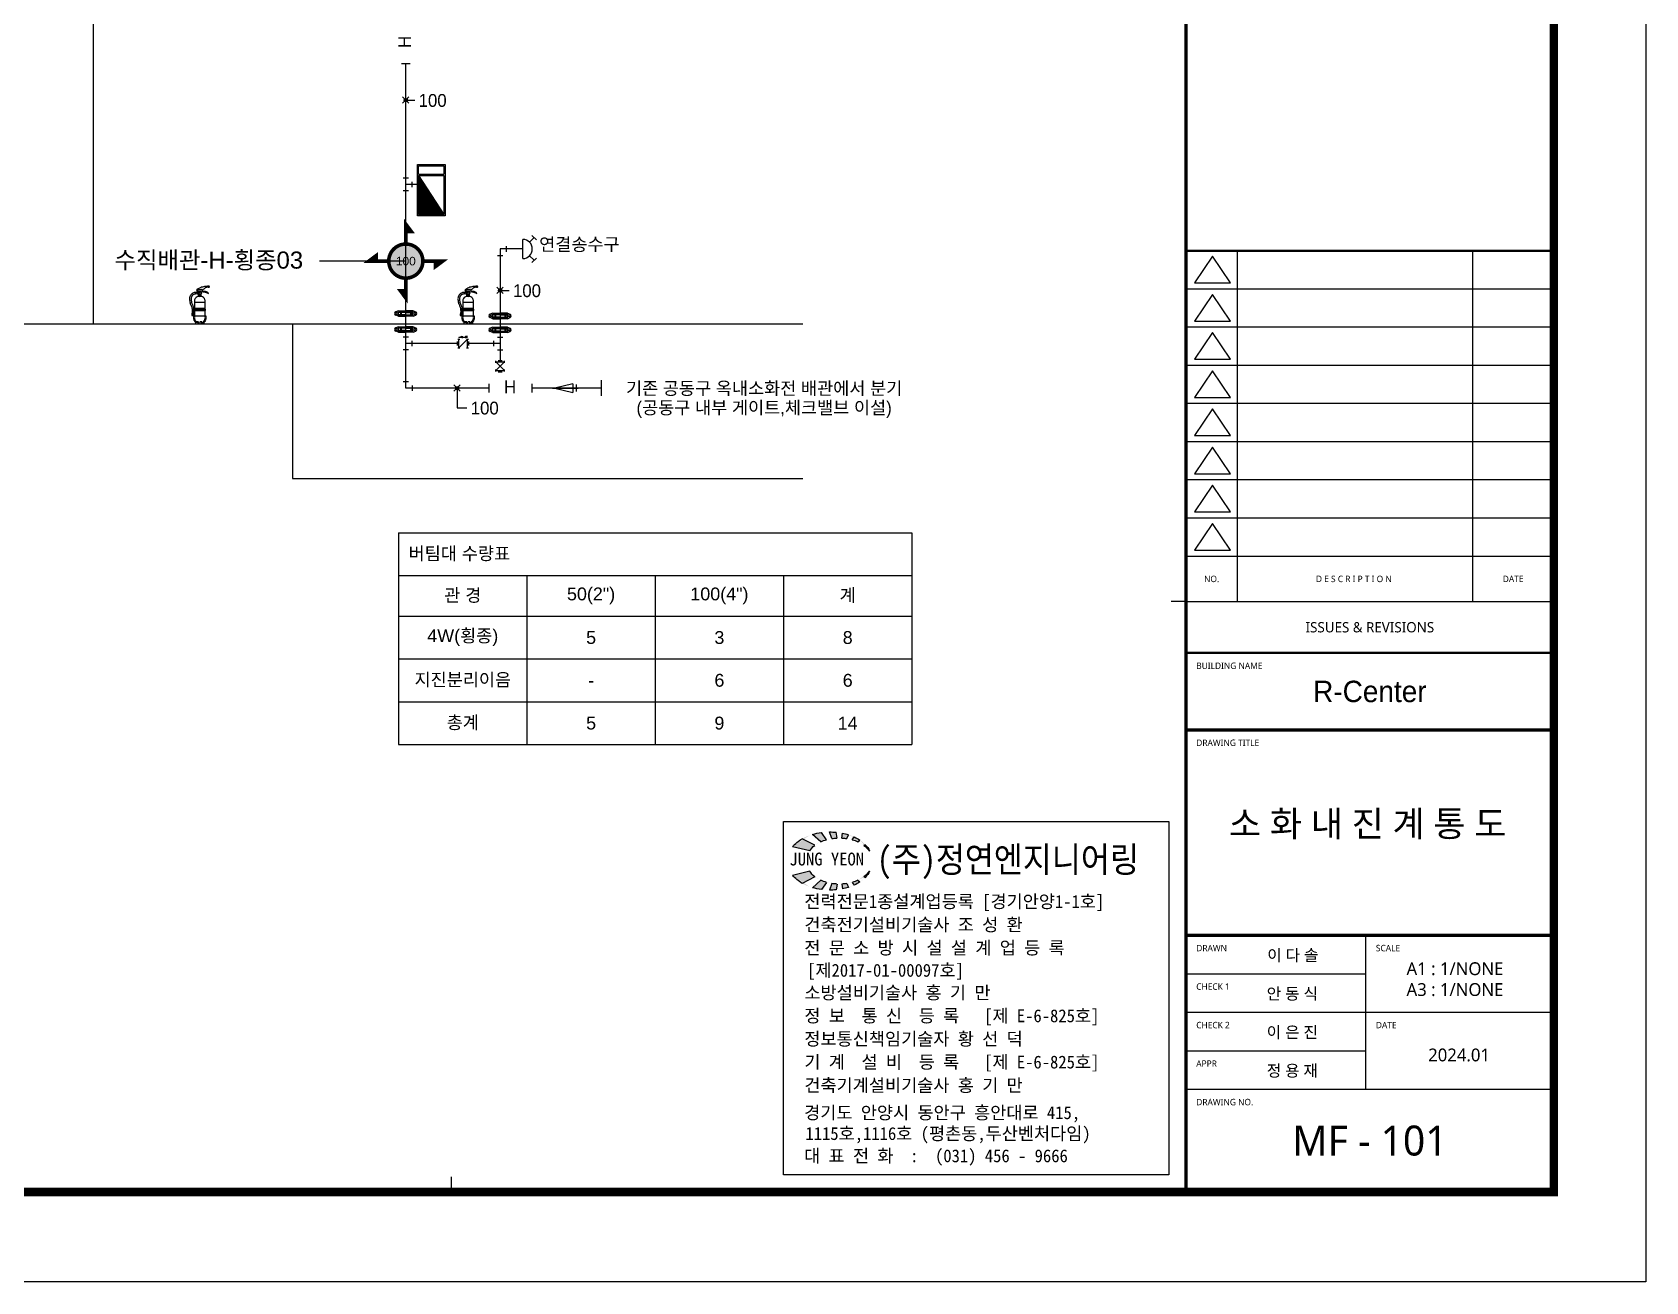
# Model space of a CAD drawing. Header units: millimetres. Extents: x 0 to 42050, y 0 to 29700.
# Drawn here: x 23187 to 42050, y 0 to 14605 of the extents above; entities that cross this region are included whole.
import ezdxf
from ezdxf import colors
from ezdxf.entities.mleader import LeaderData, LeaderLine
from ezdxf.enums import TextEntityAlignment as Align
from ezdxf.math import Vec2, Vec3

# ---------------------------------------------------------------- set-up
doc = ezdxf.new("R2010")
doc.units = ezdxf.units.MM
doc.header["$LTSCALE"] = 50
doc.linetypes.add('DASHED', pattern=[0.75, 0.5, -0.25])
doc.linetypes.add('HIDDEN', pattern=[0.375, 0.25, -0.125])
doc.layers.get('DEFPOINTS').update_dxf_attribs({"color": 137})
for name, color, linetype in [('A3', 3, 'Continuous'), ('BACK', 8, 'Continuous'), ('TEXT', 2, 'Continuous'), ('XR-SHEET$0$TITLE', 7, 'Continuous'), ('XR-SHEET$0$XREF-Form$0$SHT', 5, 'Continuous'), ('XR-SHEET$0$XREF-Form$0$TEXT', 3, 'Continuous'), ('XR-SHEET$0$XREF-Form$0$TXT', 3, 'Continuous'), ('XR-SHEET$1$SHT', 5, 'Continuous'), ('XR-SHEET$1$TEXT', 3, 'Continuous'), ('소화', 1, 'Continuous'), ('투툼_4방향버팀대(횡+종)', 7, 'Continuous'), ('투툼_버팀대_이름', 7, 'Continuous'), ('투툼_지진분리이음', 7, 'Continuous')]:
    doc.layers.add(name, color=color, linetype=linetype)
doc.layers.add('XR-SHEET$0$XREF-Form$0$TEMP', color=171, linetype='Continuous', plot=False)
doc.styles.get("Standard").update_dxf_attribs({"font": ''})
doc.styles.add('TutumMLeaderTextStyle', font='', dxfattribs={"height": 200})
doc.styles.add('XR-SHEET$0$XREF-Form$0$맑은고딕', font='')
doc.styles.add('XR-SHEET$0$XREF-Form$0$맑은고딕B', font='')
doc.styles.add('XR-SHEET$0$굴림체(옥산)', font='')
doc.styles.add('돋움', font='')
doc.styles.add('돋움체', font='')
doc.styles.add('스타일1', font='')
doc.styles.get('Standard').set_extended_font_data('Arial')
doc.styles.get('TutumMLeaderTextStyle').set_extended_font_data('Arial')
doc.styles.get('XR-SHEET$0$XREF-Form$0$맑은고딕').set_extended_font_data('Malgun Gothic')
doc.styles.get('XR-SHEET$0$XREF-Form$0$맑은고딕B').set_extended_font_data('Malgun Gothic', bold=True)
doc.styles.get('XR-SHEET$0$굴림체(옥산)').set_extended_font_data('GulimChe')
doc.styles.get('돋움').set_extended_font_data('Dotum')
doc.styles.get('돋움체').set_extended_font_data('DotumChe')
doc.styles.get('스타일1').set_extended_font_data('Malgun Gothic')

# ---------------------------------------------------------------- blocks, each defined once
blk = doc.blocks.new('XR-SHEET$0$XREF-Form$0$xr-form$0$TITLE')
at = {"layer": 'XR-SHEET$0$XREF-Form$0$TXT', "color": 4, "style": 'XR-SHEET$0$XREF-Form$0$맑은고딕B'}
for tag, height, p in [('TITLE1', 6, (776, 116.69)), ('TITLE4', 6, (776, 111.7)), ('TITLE2', 6, (776, 107.09)), ('TITLE5', 6, (776, 102.09)), ('TITLE3', 6, (776, 97.38)), ('A0.00', 7, (775.56, 32.33))]:
    blk.add_attdef(tag, text='', height=height, dxfattribs=at).set_placement(p, align=Align.MIDDLE_CENTER)
at = {"layer": 'XR-SHEET$0$XREF-Form$0$TXT', "color": 3, "style": 'XR-SHEET$0$XREF-Form$0$맑은고딕'}
for tag, p in [('NAME-1', (752.37, 76.33)), ('NAME-2', (752.37, 67.33)), ('NAME-3', (752.37, 58.33)), ('NAME-4', (752.37, 49.33))]:
    blk.add_attdef(tag, text='', height=2.7, dxfattribs=at).set_placement(p, align=Align.MIDDLE_LEFT)
for tag, p in [('SCALE-A1', (796.39, 73.17)), ('SCALE-A3', (796.39, 68.31)), ('DATE', (797.36, 53.01))]:
    blk.add_attdef(tag, text='', height=3, dxfattribs=at).set_placement(p, align=Align.MIDDLE)
blk = doc.blocks.new('XR-SHEET')
at = {"layer": 'DEFPOINTS'}
for p in [(776.12, 138.18), (776.13, 134.27), (776, 107.09, -13.77), (776.5, 33, -13.77)]:
    blk.add_point(p, dxfattribs=at)
at = {"layer": 'XR-SHEET$0$XREF-Form$0$SHT'}
for p, q in [((819.5, 240.99), (733.5, 240.99)), ((745.5, 240.99), (745.5, 159)), ((800.5, 240.99), (800.5, 159)), ((819.5, 232.06), (733.5, 232.06)), ((819.5, 223.14), (733.5, 223.14)), ((819.5, 214.22), (733.5, 214.22)), ((819.5, 205.29), (733.5, 205.29)), ((819.5, 196.37), (733.5, 196.37)), ((819.5, 187.45), (733.5, 187.45)), ((819.5, 178.52), (733.5, 178.52)), ((733.5, 169.6), (819.5, 169.6)), ((733.5, 159), (819.5, 159)), ((733.5, 129), (819.5, 129)), ((775.5, 81), (775.5, 45)), ((733.5, 72), (775.5, 72)), ((733.5, 63), (819.5, 63)), ((733.5, 54), (775.5, 54)), ((733.5, 45), (819.5, 45))]:
    blk.add_line(p, q, dxfattribs=at)
blk.add_lwpolyline([(0, 594), (841, 594), (841, 0), (0, 0)], close=True, dxfattribs=at)
at = {"layer": 'XR-SHEET$0$XREF-Form$0$SHT', "const_width": 2}
blk.add_lwpolyline([(46.5, 573), (819.5, 573), (819.5, 21), (46.5, 21)], close=True, dxfattribs=at)
at = {"layer": 'XR-SHEET$0$XREF-Form$0$SHT'}
for points, const_width in [([(733.5, 573), (733.5, 21)], 0.8), ([(733.5, 240.99), (819.5, 240.99)], 0.568), ([(733.5, 147), (819.5, 147)], 0.568), ([(733.5, 129), (819.5, 129)], 0.8), ([(733.5, 129), (819.5, 129)], 0.7), ([(733.5, 81), (819.5, 81)], 0.8)]:
    blk.add_lwpolyline(points, dxfattribs=dict(at, const_width=const_width))
at = {"layer": 'XR-SHEET$0$XREF-Form$0$SHT', "linetype": 'Continuous', "flags": 128}
for points in [[(739.68, 239.75), (735.48, 233.5), (743.88, 233.5)], [(739.68, 230.82), (735.48, 224.58), (743.88, 224.58)], [(739.68, 221.9), (735.48, 215.65), (743.88, 215.65)], [(739.68, 212.98), (735.48, 206.73), (743.88, 206.73)], [(739.68, 204.05), (735.48, 197.81), (743.88, 197.81)], [(739.68, 195.13), (735.48, 188.88), (743.88, 188.88)], [(739.68, 186.21), (735.48, 179.96), (743.88, 179.96)], [(739.68, 177.28), (735.48, 171.04), (743.88, 171.04)]]:
    blk.add_lwpolyline(points, close=True, dxfattribs=at)
at = {"layer": 'XR-SHEET$0$XREF-Form$0$TEMP'}
for p, q in [((733.5, 159), (730, 159)), ((561.75, 21), (561.75, 24.5))]:
    blk.add_line(p, q, dxfattribs=at)
at = {"layer": 'XR-SHEET$0$XREF-Form$0$TEXT'}
ref = blk.add_blockref('XR-SHEET$0$XREF-Form$0$xr-form$0$TITLE', (0, 0), dxfattribs=at)
ref.add_attrib('NAME-2', '안 동 식', dxfattribs={"layer": 'XR-SHEET$0$XREF-Form$0$TXT', "color": 3, "height": 2.7, "style": 'XR-SHEET$0$XREF-Form$0$맑은고딕'}).set_placement((752.37, 67.33), align=Align.MIDDLE_LEFT)
ref.add_attrib('NAME-3', '이 은 진', dxfattribs={"layer": 'XR-SHEET$0$XREF-Form$0$TXT', "color": 3, "height": 2.7, "style": 'XR-SHEET$0$XREF-Form$0$맑은고딕'}).set_placement((752.37, 58.33), align=Align.MIDDLE_LEFT)
ref.add_attrib('NAME-4', '정 용 재', dxfattribs={"layer": 'XR-SHEET$0$XREF-Form$0$TXT', "color": 3, "height": 2.7, "style": 'XR-SHEET$0$XREF-Form$0$맑은고딕'}).set_placement((752.37, 49.33), align=Align.MIDDLE_LEFT)
ref.add_attrib('DATE', '2024.01', dxfattribs={"layer": 'XR-SHEET$0$XREF-Form$0$TXT', "color": 3, "height": 3, "style": 'XR-SHEET$0$XREF-Form$0$맑은고딕'}).set_placement((797.36, 53.01), align=Align.MIDDLE)
at = {"layer": 'XR-SHEET$0$XREF-Form$0$SHT', "color": 9, "style": 'XR-SHEET$0$XREF-Form$0$맑은고딕'}
for s, height, p in [('NO.', 1.5, (739.5, 164.3)), ('D E S C R I P T I O N ', 1.5, (773, 164.3)), ('DATE', 1.5, (810, 164.3)), ('ISSUES & REVISIONS', 2.4, (776.5, 153))]:
    blk.add_text(s, height=height, dxfattribs=at).set_placement(p, align=Align.MIDDLE_CENTER)
for s, p in [('BUILDING NAME', (735.9, 144)), ('DRAWING TITLE', (735.9, 126)), ('DRAWN', (735.9, 78)), ('SCALE', (777.9, 78)), ('CHECK 1', (735.9, 69)), ('CHECK 2', (735.9, 60)), ('DATE', (777.9, 60)), ('APPR', (735.9, 51)), ('DRAWING NO.', (735.9, 42))]:
    blk.add_text(s, height=1.5, dxfattribs=at).set_placement(p, align=Align.MIDDLE_LEFT)
blk = doc.blocks.new('210927명판')
h = blk.add_hatch(color=1)
edge = h.paths.add_edge_path()
edge.add_ellipse((541, 3695), major_axis=(-483, 0), ratio=0.635911, start_angle=-47.981, end_angle=-25.9702, ccw=False)
edge.add_line((217, 3923), (366, 3846))
edge.add_ellipse((652, 3695), major_axis=(-372, 0), ratio=0.635911, start_angle=-39.5341, end_angle=-21.1862)
edge.add_line((306, 3780), (106, 3830))
edge = h.paths.add_edge_path()
edge.add_ellipse((541, 3695), major_axis=(-483, 0), ratio=0.635911, start_angle=-78.5006, end_angle=-65.1347, ccw=False)
edge.add_line((444, 3996), (503, 3912))
edge.add_ellipse((652, 3695), major_axis=(-372, 0), ratio=0.635911, start_angle=-66.3015, end_angle=-54.3294)
edge.add_line((435, 3887), (337, 3974))
edge = h.paths.add_edge_path()
edge.add_ellipse((652, 3695), major_axis=(-372, 0), ratio=0.635911, start_angle=-85.5847, end_angle=-76.4409, ccw=False)
edge.add_line((624, 3931), (615, 3999))
edge.add_ellipse((541, 3695), major_axis=(-483, 0), ratio=0.635911, start_angle=-98.8868, end_angle=-89.4048)
edge.add_line((536, 4002), (565, 3925))
edge = h.paths.add_edge_path()
edge.add_ellipse((541, 3695), major_axis=(-483, 0), ratio=0.635911, start_angle=-116.523, end_angle=-107.7173, ccw=False)
edge.add_line((757, 3970), (739, 3925))
edge.add_ellipse((652, 3695), major_axis=(-372, 0), ratio=0.635911, start_angle=-103.5591, end_angle=-94.4153)
edge.add_line((681, 3931), (688, 3988))
edge = h.paths.add_edge_path()
edge.add_ellipse((541, 3695), major_axis=(-483, 0), ratio=0.635911, start_angle=-136.476, end_angle=-125.8976, ccw=False)
edge.add_line((891, 3907), (869, 3887))
edge.add_ellipse((652, 3695), major_axis=(-372, 0), ratio=0.635911, start_angle=-125.6706, end_angle=-113.6985)
edge.add_line((802, 3912), (824, 3944))
edge = h.paths.add_edge_path()
edge.add_ellipse((541, 3695), major_axis=(-483, 0), ratio=0.635911, start_angle=-163.5978, end_angle=-148.9128, ccw=False)
edge.add_line((1004, 3782), (999, 3780))
edge.add_ellipse((652, 3695), major_axis=(-372, 0), ratio=0.635911, start_angle=-158.8138, end_angle=-140.4659)
edge.add_line((939, 3846), (955, 3854))
h = blk.add_hatch(color=1)
edge = h.paths.add_edge_path()
edge.add_ellipse((652, 3630), major_axis=(-372, 0), ratio=0.635911, start_angle=113.6985, end_angle=125.6706, ccw=False)
edge.add_line((802, 3413), (824, 3381))
edge.add_ellipse((541, 3630), major_axis=(483, 0), ratio=0.635911, start_angle=305.8976, end_angle=316.476)
edge.add_line((891, 3418), (869, 3438))
edge = h.paths.add_edge_path()
edge.add_ellipse((652, 3630), major_axis=(372, 0), ratio=0.635911, start_angle=274.4153, end_angle=283.5591, ccw=False)
edge.add_line((681, 3394), (688, 3337))
edge.add_ellipse((541, 3630), major_axis=(483, 0), ratio=0.635911, start_angle=287.7173, end_angle=296.523)
edge.add_line((757, 3355), (739, 3400))
edge = h.paths.add_edge_path()
edge.add_ellipse((652, 3630), major_axis=(372, 0), ratio=0.635911, start_angle=256.4409, end_angle=265.5847, ccw=False)
edge.add_line((565, 3400), (536, 3322))
edge.add_ellipse((541, 3630), major_axis=(483, 0), ratio=0.635911, start_angle=269.4048, end_angle=278.8868)
edge.add_line((615, 3326), (624, 3394))
edge = h.paths.add_edge_path()
edge.add_ellipse((541, 3630), major_axis=(483, 0), ratio=0.635911, start_angle=245.1347, end_angle=258.5006, ccw=False)
edge.add_line((337, 3351), (435, 3438))
edge.add_ellipse((652, 3630), major_axis=(-372, 0), ratio=0.635911, start_angle=414.3294, end_angle=426.3015)
edge.add_line((503, 3413), (444, 3329))
edge = h.paths.add_edge_path()
edge.add_ellipse((541, 3630), major_axis=(-483, 0), ratio=0.635911, start_angle=385.9702, end_angle=407.981, ccw=False)
edge.add_line((106, 3495), (306, 3544))
edge.add_ellipse((652, 3630), major_axis=(-372, 0), ratio=0.635911, start_angle=381.1862, end_angle=399.5341)
edge.add_line((366, 3479), (217, 3401))
edge = h.paths.add_edge_path()
edge.add_line((939, 3479), (955, 3471))
edge.add_ellipse((541, 3630), major_axis=(-483, 0), ratio=0.635911, start_angle=148.9128, end_angle=163.5978)
edge.add_line((1004, 3543), (999, 3544))
edge.add_ellipse((652, 3630), major_axis=(372, 0), ratio=0.635911, start_angle=320.4659, end_angle=338.8138, ccw=False)
at = {"color": 1}
for p, q in [((435, 3887), (337, 3974)), ((503, 3912), (444, 3996)), ((565, 3925), (536, 4002)), ((624, 3931), (615, 3999)), ((681, 3931), (688, 3988)), ((739, 3925), (757, 3970)), ((306, 3780), (106, 3830)), ((366, 3846), (217, 3923)), ((802, 3912), (824, 3944)), ((869, 3887), (891, 3907)), ((939, 3846), (955, 3854)), ((999, 3780), (1004, 3782)), ((306, 3544), (106, 3495)), ((366, 3479), (217, 3401)), ((435, 3438), (337, 3351)), ((503, 3413), (444, 3329)), ((565, 3400), (536, 3322)), ((624, 3394), (615, 3326)), ((681, 3394), (688, 3337)), ((739, 3400), (757, 3355)), ((802, 3413), (824, 3381)), ((869, 3438), (891, 3418)), ((939, 3479), (955, 3471)), ((999, 3544), (1004, 3543))]:
    blk.add_line(p, q, dxfattribs=at)
at = {"color": 1, "ltscale": 2}
blk.add_lwpolyline([(0, 4124), (4500, 4124), (4500, 0), (0, 0)], close=True, dxfattribs=at)
at = {"color": 1, "extrusion": (0, 0, -1)}
for centre, major_axis, start_param, end_param in [((541, 3695), (483, 0), 4.278408, 4.511686), ((541, 3695), (483, 0), 4.702002, 4.867493), ((541, 3695), (-483, 0), 1.880021, 2.03371), ((541, 3695), (483, 0), 3.594859, 3.979019), ((652, 3695), (372, 0), 3.511362, 3.831592), ((652, 3695), (372, 0), 4.089819, 4.298772), ((652, 3695), (-372, 0), 1.334146, 1.493736), ((652, 3695), (-372, 0), 1.647857, 1.807447), ((652, 3695), (372, 0), -1.15718, -0.948227), ((541, 3695), (-483, 0), 2.197327, 2.381955), ((652, 3695), (-372, 0), 2.451593, 2.771823), ((541, 3695), (483, 0), -0.542573, -0.286272), ((541, 3630), (-483, 0), -0.837426, -0.453266), ((652, 3630), (-372, 0), -0.69, -0.369769), ((652, 3630), (-372, 0), -1.15718, -0.948227), ((652, 3630), (372, 0), 1.647857, 1.807447), ((652, 3630), (372, 0), 1.334146, 1.493736), ((652, 3630), (-372, 0), 4.089819, 4.298772), ((541, 3630), (483, 0), 0.759638, 0.944265), ((652, 3630), (372, 0), 0.369769, 0.69), ((541, 3630), (-483, 0), 3.427865, 3.684166), ((541, 3630), (483, 0), 1.771499, 2.004777), ((541, 3630), (483, 0), 1.415693, 1.581184), ((541, 3630), (483, 0), 1.107883, 1.261571)]:
    blk.add_ellipse(centre, major_axis=major_axis, ratio=0.635911, start_param=start_param, end_param=end_param, dxfattribs=at)
at = {"color": 6, "style": '돋움체', "width": 0.9}
blk.add_text('(주)정연엔지니어링', height=300, dxfattribs=at).set_placement((1090, 3530))
at = {"color": 2, "style": '돋움체'}
blk.add_text('JUNG YEON', height=150, dxfattribs=at).set_placement((68, 3611))
at = {"color": 3, "style": '돋움체'}
for s, p in [('전력전문1종설계업등록 [경기안양1-1호]', (243, 3115)), ('건축전기설비기술사 조 성 환', (243, 2845)), ('전 문 소 방 시 설 설 계 업 등 록 ', (243, 2574)), (' [제2017-01-00097호]', (178, 2312)), ('소방설비기술사 홍 기 만', (243, 2051)), ('정 보  통 신  등 록   [제 E-6-825호]', (243, 1781)), ('정보통신책임기술자 황 선 덕', (243, 1511)), ('기 계  설 비  등 록   [제 E-6-825호]', (243, 1241)), ('건축기계설비기술사 홍 기 만', (243, 970)), ('경기도 안양시 동안구 흥안대로 415,', (240, 650)), ('1115호,1116호 (평촌동,두산벤처다임)', (255, 406)), ('대 표 전 화  :  (031) 456 - 9666', (240, 146))]:
    blk.add_text(s, height=150, dxfattribs=at).set_placement(p)
blk = doc.blocks.new('회사명판-240103')
at = {"color": 1, "ltscale": 2}
blk.add_blockref('210927명판', (1975, 1238), dxfattribs=at)
blk = doc.blocks.new('FF-지진분리이음-BRACE')
at = {"color": 6}
for p, q in [((-87, 36), (-117, 24)), ((-112, 15), (-107, 15)), ((-87, 36), (0, 36)), ((0, 26), (-87, 26)), ((-87, 19), (-87, 26)), ((-62, 19), (-87, 19)), ((-84, -10), (-84, 19)), ((-62, 19), (-62, -10)), ((0, 19), (-56, 19)), ((-56, 19), (-56, -10)), ((87, 36), (0, 36)), ((0, 26), (87, 26)), ((0, 19), (56, 19)), ((56, 19), (56, -10)), ((61, 19), (87, 19)), ((61, 19), (61, -10)), ((84, -10), (84, 19)), ((87, 36), (117, 24)), ((87, 19), (87, 26)), ((112, 15), (106, 15)), ((-87, -27), (-117, -15)), ((-112, -6), (-107, -6)), ((-87, -17), (-87, -10)), ((-62, -10), (-87, -10)), ((0, -17), (-87, -17)), ((-87, -27), (0, -27)), ((0, -10), (-56, -10)), ((0, -10), (56, -10)), ((0, -17), (87, -17)), ((87, -27), (0, -27)), ((61, -10), (87, -10)), ((87, -17), (87, -10)), ((87, -27), (117, -15)), ((112, -6), (106, -6))]:
    blk.add_line(p, q, dxfattribs=at)
for centre, radius, start, end in [((-110, 5), 20.7, 111.7296, 248.2704), ((-112, 5), 10.6, 90, 270), ((-107, 5), 10.6, 270, 90), ((106, 5), 10.6, 90, 270), ((112, 5), 10.6, 270, 90), ((109, 5), 20.7, 291.7296, 68.2704)]:
    blk.add_arc(centre, radius, start, end, dxfattribs=at)
blk = doc.blocks.new('FF-횡종방향-BRACE')
h = blk.add_hatch(color=254)
h.dxf.hatch_style = 1
h.paths.add_polyline_path([(141, -141, 1), (-141, 141, 1)])
at = {"color": 1, "const_width": 42}
for points in [[(0, 346), (0, 432), (64, 346)], [(0, -346), (0, -432), (-64, -346)]]:
    blk.add_lwpolyline(points, close=True, dxfattribs=at)
for points in [[(0, 199), (0, 432), (0, 432)], [(0, -199), (0, -432), (0, -432)]]:
    blk.add_lwpolyline(points, dxfattribs=at)
blk.add_lwpolyline([(-141, 141, 1), (141, -141, 1)], format="xyb", close=True, dxfattribs=at)
at = {"color": 5, "const_width": 42}
for points in [[(-346, 0), (-432, 0), (-346, 64)], [(346, 0), (432, 0), (346, -64)]]:
    blk.add_lwpolyline(points, close=True, dxfattribs=at)
for points in [[(-199, 0), (-432, 0), (-432, 0)], [(199, 0), (432, 0), (432, 0)]]:
    blk.add_lwpolyline(points, dxfattribs=at)
at = {"color": 18, "true_color": 0x000000}
blk.add_attdef('BORE', text='', height=100, dxfattribs=at).set_placement((0, 0), align=Align.MIDDLE_CENTER)
blk = doc.blocks.new('_None')
blk = doc.blocks.new('XR-SHEET$0$TITLE')
at = {"layer": 'XR-SHEET$0$TITLE', "style": 'XR-SHEET$0$굴림체(옥산)'}
for tag, height, p in [('동명칭', 6, (776.77, -457.26)), ('SCALE-A1', 3, (797.5, -522)), ('SCALE-A3', 3, (797.5, -527)), ('DATA', 3, (797.5, -540))]:
    blk.add_attdef(tag, text='', height=height, dxfattribs=at).set_placement(p, align=Align.MIDDLE)
for tag, height, p in [('TITLE1', 6, (776.5, -479.4)), ('TITLE4', 6, (776.5, -484.39)), ('TITLE2', 6, (776.5, -489)), ('TITLE5', 6, (776.5, -493.99)), ('TITLE3', 6, (776.5, -498.7)), ('NAME-1', 3, (760.16, -517.5)), ('NAME-2', 3, (760.16, -526.5)), ('A0.00', 7, (776.5, -561))]:
    blk.add_attdef(tag, text='', height=height, dxfattribs=at).set_placement(p, align=Align.MIDDLE_CENTER)

msp = doc.modelspace()

# ---------------------------------------------------------------- hatches: boundary and pattern name
at = {"layer": '소화'}
h = msp.add_hatch(color=256, dxfattribs=at)
edge = h.paths.add_edge_path()
edge.add_arc((27554, 13812), 20, 0, 360)
h = msp.add_hatch(dxfattribs=at)
h.set_pattern_fill('ANSI31', color=256, scale=3, angle=90, style=0)
h.set_pattern_definition([(135, (-504855.6556, -518.17763), (-0.26516504294, -0.26516504294), [])])
h.paths.add_polyline_path([(27704, 12930), (27704, 12475), (27999, 12475)])
h = msp.add_hatch(color=256, dxfattribs=at)
edge = h.paths.add_edge_path()
edge.add_arc((28657, 11588), 20, 0, 360)
h = msp.add_hatch(color=256, dxfattribs=at)
edge = h.paths.add_edge_path()
edge.add_arc((28154, 10446), 20, 0, 360)

# ---------------------------------------------------------------- linework, layer by layer
at = {"layer": 'BACK'}
for p, q in [((8643, 11197), (32196, 11197)), ((26230, 11197), (26230, 9389)), ((26230, 9389), (32196, 9389))]:
    msp.add_line(p, q, dxfattribs=at)
at = {"layer": 'BACK', "color": 0, "linetype": 'ByBlock', "lineweight": -2}
for p, q in [((27470, 8754), (33470, 8754)), ((27470, 8754), (27470, 6279)), ((33470, 8754), (33470, 6279)), ((27470, 8254), (33470, 8254)), ((28970, 8254), (28970, 6279)), ((28970, 8254), (28970, 6279)), ((30470, 8254), (30470, 6279)), ((30470, 8254), (30470, 6279)), ((31970, 8254), (31970, 6279)), ((31970, 8254), (31970, 6279)), ((27470, 7779), (28970, 7779)), ((28970, 7779), (30470, 7779)), ((30470, 7779), (31970, 7779)), ((31970, 7779), (33470, 7779)), ((27470, 7279), (28970, 7279)), ((28970, 7279), (30470, 7279)), ((30470, 7279), (31970, 7279)), ((31970, 7279), (33470, 7279)), ((27470, 6779), (28970, 6779)), ((28970, 6779), (30470, 6779)), ((30470, 6779), (31970, 6779)), ((31970, 6779), (33470, 6779)), ((27470, 6279), (28970, 6279)), ((28970, 6279), (30470, 6279)), ((30470, 6279), (31970, 6279)), ((31970, 6279), (33470, 6279))]:
    msp.add_line(p, q, dxfattribs=at)
at = {"layer": '소화'}
for p, q in [((23898, 21775), (23898, 11197)), ((27604, 14235), (27504, 14235)), ((27554, 10446), (27554, 14235)), ((27517, 13775), (27591, 13849)), ((27591, 13775), (27517, 13849)), ((27554, 13812), (27659, 13812)), ((27704, 13045), (27999, 13045)), ((27704, 12945), (27704, 13045)), ((27999, 13045), (27999, 12945)), ((27585, 12900), (27522, 12900)), ((27629, 12793), (27629, 12856)), ((27704, 12945), (27999, 12945)), ((27704, 12475), (27704, 12930)), ((27704, 12930), (27999, 12930)), ((27704, 12930), (27999, 12475)), ((27999, 12930), (27999, 12475)), ((27585, 12750), (27522, 12750)), ((27704, 12825), (27554, 12825)), ((27999, 12475), (27704, 12475)), ((28921, 11959), (28921, 12184)), ((29001, 12152), (29054, 12205)), ((29080, 12178), (29027, 12231)), ((28921, 12072), (28657, 12072)), ((28657, 12072), (28657, 10752)), ((29001, 11992), (29054, 11939)), ((29027, 11913), (29080, 11966)), ((25098, 11564), (25098, 11545)), ((25117, 11562), (25098, 11564)), ((25117, 11548), (25098, 11545)), ((25113, 11579), (25109, 11588)), ((25116, 11599), (25166, 11599)), ((25117, 11562), (25117, 11548)), ((25121, 11562), (25117, 11562)), ((25121, 11548), (25117, 11548)), ((25120, 11574), (25161, 11574)), ((25121, 11570), (25121, 11540)), ((25121, 11570), (25132, 11570)), ((25121, 11540), (25132, 11540)), ((25125, 11570), (25125, 11540)), ((25129, 11555), (25135, 11555)), ((25130, 11570), (25130, 11578)), ((25130, 11578), (25160, 11578)), ((25130, 11561), (25136, 11559)), ((25130, 11548), (25136, 11551)), ((25130, 11520), (25130, 11540)), ((25130, 11535), (25160, 11535)), ((25130, 11531), (25160, 11531)), ((25134, 11567), (25138, 11562)), ((25134, 11543), (25138, 11548)), ((25140, 11570), (25142, 11564)), ((25140, 11540), (25142, 11545)), ((25146, 11571), (25146, 11565)), ((25146, 11539), (25146, 11545)), ((25153, 11569), (25150, 11563)), ((25153, 11541), (25150, 11546)), ((25157, 11564), (25153, 11561)), ((25157, 11545), (25153, 11549)), ((25160, 11558), (25154, 11557)), ((25160, 11551), (25154, 11553)), ((25160, 11567), (25160, 11578)), ((25160, 11520), (25160, 11542)), ((25163, 11574), (25208, 11566)), ((25179, 11584), (25210, 11577)), ((25211, 11565), (25246, 11553)), ((25213, 11577), (25244, 11563)), ((28236, 11564), (28236, 11545)), ((28254, 11562), (28236, 11564)), ((28254, 11548), (28236, 11545)), ((28250, 11579), (28247, 11588)), ((28254, 11599), (28304, 11599)), ((28254, 11562), (28254, 11548)), ((28259, 11562), (28254, 11562)), ((28259, 11548), (28254, 11548)), ((28257, 11574), (28299, 11574)), ((28259, 11570), (28259, 11540)), ((28259, 11570), (28270, 11570)), ((28259, 11540), (28270, 11540)), ((28263, 11570), (28263, 11540)), ((28266, 11555), (28272, 11555)), ((28267, 11570), (28267, 11578)), ((28267, 11578), (28297, 11578)), ((28267, 11520), (28267, 11540)), ((28267, 11535), (28297, 11535)), ((28267, 11531), (28297, 11531)), ((28268, 11561), (28273, 11559)), ((28268, 11548), (28273, 11551)), ((28272, 11567), (28276, 11562)), ((28272, 11543), (28276, 11548)), ((28277, 11570), (28279, 11564)), ((28277, 11540), (28279, 11545)), ((28284, 11571), (28283, 11565)), ((28284, 11539), (28283, 11545)), ((28290, 11569), (28287, 11563)), ((28290, 11541), (28287, 11546)), ((28295, 11564), (28290, 11561)), ((28295, 11545), (28290, 11549)), ((28298, 11558), (28292, 11557)), ((28298, 11551), (28292, 11553)), ((28297, 11567), (28297, 11578)), ((28297, 11520), (28297, 11542)), ((28301, 11574), (28346, 11566)), ((28317, 11584), (28348, 11577)), ((28348, 11565), (28383, 11553)), ((28351, 11577), (28381, 11563)), ((28620, 11551), (28694, 11625)), ((28694, 11551), (28620, 11625)), ((28657, 11588), (28762, 11588)), ((25058, 11339), (25053, 11306)), ((25056, 11370), (25056, 11352)), ((25056, 11370), (25208, 11370)), ((25056, 11352), (25208, 11352)), ((25058, 11352), (25058, 11339)), ((25058, 11343), (25077, 11343)), ((25058, 11339), (25077, 11339)), ((25063, 11339), (25060, 11306)), ((25068, 11339), (25068, 11307)), ((25072, 11339), (25075, 11306)), ((25077, 11352), (25077, 11339)), ((25077, 11339), (25082, 11306)), ((25079, 11370), (25079, 11352)), ((25081, 11370), (25081, 11352)), ((25081, 11367), (25208, 11367)), ((25081, 11364), (25208, 11364)), ((25081, 11361), (25208, 11361)), ((25081, 11358), (25208, 11358)), ((25081, 11355), (25208, 11355)), ((25084, 11476), (25084, 11370)), ((25084, 11450), (25205, 11450)), ((25084, 11380), (25205, 11380)), ((25084, 11352), (25084, 11291)), ((25205, 11476), (25205, 11370)), ((25205, 11352), (25205, 11291)), ((25208, 11370), (25208, 11352)), ((28196, 11339), (28190, 11306)), ((28194, 11370), (28194, 11352)), ((28194, 11370), (28346, 11370)), ((28194, 11352), (28346, 11352)), ((28196, 11352), (28196, 11339)), ((28196, 11343), (28215, 11343)), ((28196, 11339), (28215, 11339)), ((28200, 11339), (28198, 11306)), ((28205, 11339), (28205, 11307)), ((28210, 11339), (28213, 11306)), ((28215, 11352), (28215, 11339)), ((28215, 11339), (28220, 11306)), ((28216, 11370), (28216, 11352)), ((28219, 11370), (28219, 11352)), ((28219, 11367), (28346, 11367)), ((28219, 11364), (28346, 11364)), ((28219, 11361), (28346, 11361)), ((28219, 11358), (28346, 11358)), ((28219, 11355), (28346, 11355)), ((28222, 11476), (28222, 11370)), ((28222, 11450), (28343, 11450)), ((28222, 11380), (28343, 11380)), ((28222, 11352), (28222, 11291)), ((28343, 11476), (28343, 11370)), ((28343, 11352), (28343, 11291)), ((28346, 11370), (28346, 11352)), ((25053, 11306), (25053, 11293)), ((25053, 11303), (25082, 11303)), ((25053, 11293), (25082, 11293)), ((25072, 11291), (25217, 11291)), ((25072, 11291), (25072, 11257)), ((25082, 11306), (25082, 11293)), ((25217, 11291), (25217, 11250)), ((28190, 11306), (28190, 11293)), ((28190, 11303), (28220, 11303)), ((28190, 11293), (28220, 11293)), ((28210, 11291), (28354, 11291)), ((28210, 11291), (28210, 11257)), ((28220, 11306), (28220, 11293)), ((28354, 11291), (28354, 11250)), ((28175, 10967), (27554, 10967)), ((28160, 10942), (28160, 10992)), ((28163, 11017), (28187, 11017)), ((28175, 11037), (28213, 11053)), ((28275, 11037), (28175, 11037)), ((28175, 10917), (28175, 11017)), ((28275, 11017), (28175, 10917)), ((28213, 11053), (28213, 11030)), ((28250, 11054), (28250, 11030)), ((28275, 11048), (28250, 11048)), ((28263, 11017), (28287, 11017)), ((28275, 10917), (28275, 11017)), ((28657, 10967), (28275, 10967)), ((28290, 10942), (28290, 10992)), ((28163, 10917), (28187, 10917)), ((28263, 10917), (28287, 10917)), ((28607, 10740), (28607, 10764)), ((28632, 10767), (28682, 10767)), ((28707, 10740), (28707, 10764)), ((28607, 10752), (28707, 10752)), ((28707, 10652), (28607, 10752)), ((28707, 10752), (28607, 10652)), ((28607, 10640), (28607, 10664)), ((28607, 10652), (28707, 10652)), ((28632, 10637), (28682, 10637)), ((28707, 10640), (28707, 10664)), ((28530, 10446), (27554, 10446)), ((28191, 10483), (28117, 10409)), ((28191, 10409), (28117, 10483)), ((28154, 10446), (28154, 10216)), ((28530, 10396), (28530, 10496)), ((29030, 10396), (29030, 10496)), ((29842, 10446), (29030, 10446)), ((29270, 10446), (29570, 10446)), ((29505, 10496), (29295, 10446)), ((29295, 10446), (29505, 10396)), ((29505, 10496), (29505, 10396)), ((29545, 10486), (29545, 10406)), ((29842, 10354), (29842, 10538)), ((28154, 10216), (28268, 10216))]:
    msp.add_line(p, q, dxfattribs=at)
at = {"layer": '소화', "linetype": 'Continuous'}
for p, q in [((28732, 12040), (28732, 12103)), ((28626, 11997), (28689, 11997)), ((27585, 11042), (27522, 11042)), ((27629, 10936), (27629, 10999)), ((28582, 10936), (28582, 10999)), ((28626, 11042), (28689, 11042)), ((27585, 10892), (27522, 10892)), ((28626, 10892), (28689, 10892)), ((27522, 10521), (27585, 10521)), ((27629, 10477), (27629, 10414))]:
    msp.add_line(p, q, dxfattribs=at)
at = {"layer": '소화', "linetype": 'HIDDEN'}
for p, q in [((25084, 11291), (25084, 11251)), ((25205, 11291), (25205, 11251)), ((28222, 11291), (28222, 11251)), ((28343, 11291), (28343, 11251))]:
    msp.add_line(p, q, dxfattribs=at)
at = {"layer": '소화', "linetype": 'DASHED'}
for p, q in [((25096, 11218), (25096, 11204)), ((25103, 11197), (25186, 11197)), ((25107, 11223), (25182, 11223)), ((25118, 11212), (25172, 11212)), ((25194, 11218), (25194, 11204)), ((28233, 11218), (28233, 11204)), ((28241, 11197), (28324, 11197)), ((28245, 11223), (28320, 11223)), ((28255, 11212), (28310, 11212)), ((28332, 11218), (28332, 11204))]:
    msp.add_line(p, q, dxfattribs=at)
at = {"layer": '소화'}
msp.add_lwpolyline([(27689, 12460), (27689, 13060), (28014, 13060), (28014, 12460)], close=True, dxfattribs=at)
for centre, radius in [((27554, 13812), 20), ((25119, 11589), 3.22), ((25145, 11555), 19.5), ((25145, 11555), 15.9), ((25145, 11555), 1.32), ((28257, 11589), 3.22), ((28282, 11555), 19.5), ((28282, 11555), 15.9), ((28282, 11555), 1.32), ((28657, 11588), 20), ((28154, 10446), 20)]:
    msp.add_circle(centre, radius, dxfattribs=at)
for centre, radius, start, end in [((28921, 12072), 112, 270, 90), ((25132, 11481), 108, 163.1718, 172.4025), ((25112, 11487), 86.7, 157.0601, 163.1718), ((25114, 11486), 88.8, 151.0409, 157.0601), ((25096, 11496), 67.7, 140.8158, 151.0409), ((25101, 11492), 74.7, 131.2523, 140.8158), ((25112, 11487), 68, 157.0601, 163.1718), ((25114, 11486), 70.1, 151.0409, 157.0601), ((25082, 11514), 45.5, 119.5295, 131.2523), ((25096, 11496), 49, 140.8158, 151.0409), ((25101, 11492), 56, 131.2523, 140.8158), ((25136, 11417), 156, 114.3618, 119.5295), ((25082, 11514), 26.8, 119.5295, 131.2523), ((25136, 11417), 137, 114.3618, 119.5295), ((25092, 11516), 47.9, 99.3181, 114.3618), ((25092, 11516), 29.2, 99.3181, 114.3618), ((25097, 11484), 80.3, 88.9822, 99.3181), ((25145, 11459), 62.8, 103.8731, 164.7254), ((25097, 11484), 61.7, 88.9822, 99.3181), ((25116, 11591), 7.53, 90, 201.3174), ((25120, 11582), 7.53, 201.3174, 270), ((25258, 11375), 265, 110.2878, 122.4446), ((25145, 11565), 47.7, 251.6028, 288.3972), ((25145, 11459), 62.8, 15.2746, 76.1269), ((25161, 11567), 7.53, 74.688, 90), ((25231, 11448), 187, 95.8139, 110.2878), ((25166, 11591), 7.53, 0, 90), ((25048, 11814), 256, 299.5142, 301.847), ((25181, 11591), 7.53, 180, 254.688), ((25131, 11680), 98, 301.847, 305.6153), ((25107, 11713), 139, 305.6153, 314.0663), ((25228, 11589), 34.5, 117.0807, 134.0663), ((25206, 11551), 15.1, 70.3117, 80.2252), ((25207, 11563), 15.1, 66.4096, 77.6286), ((25356, 10225), 1416, 94.8972, 95.8139), ((25222, 11601), 20.5, 104.2208, 117.0807), ((25267, 11422), 205, 100.1569, 104.2208), ((25237, 11589), 35.7, 81.6407, 100.1569), ((25240, 11572), 64.3, 90.5936, 94.8972), ((25240, 11551), 85.9, 81.0727, 90.5936), ((25245, 11644), 20.1, 261.6407, 286.3638), ((25247, 11639), 14.8, 286.3638, 321.5357), ((25253, 11627), 8.31, 50.1212, 81.0727), ((25256, 11632), 2.78, 321.5357, 50.1212), ((28270, 11481), 108, 163.1718, 172.4025), ((28250, 11487), 86.7, 157.0601, 163.1718), ((28252, 11486), 88.8, 151.0409, 157.0601), ((28233, 11496), 67.7, 140.8158, 151.0409), ((28239, 11492), 74.7, 131.2523, 140.8158), ((28250, 11487), 68, 157.0601, 163.1718), ((28252, 11486), 70.1, 151.0409, 157.0601), ((28219, 11514), 45.5, 119.5295, 131.2523), ((28233, 11496), 49, 140.8158, 151.0409), ((28239, 11492), 56, 131.2523, 140.8158), ((28274, 11417), 156, 114.3618, 119.5295), ((28219, 11514), 26.8, 119.5295, 131.2523), ((28274, 11417), 137, 114.3618, 119.5295), ((28229, 11516), 47.9, 99.3181, 114.3618), ((28229, 11516), 29.2, 99.3181, 114.3618), ((28235, 11484), 80.3, 88.9822, 99.3181), ((28282, 11459), 62.8, 103.8731, 164.7254), ((28235, 11484), 61.7, 88.9822, 99.3181), ((28254, 11591), 7.53, 90, 201.3174), ((28257, 11582), 7.53, 201.3174, 270), ((28396, 11375), 265, 110.2878, 122.4446), ((28282, 11565), 47.7, 251.6028, 288.3972), ((28282, 11459), 62.8, 15.2746, 76.1269), ((28299, 11567), 7.53, 74.688, 90), ((28369, 11448), 187, 95.8139, 110.2878), ((28304, 11591), 7.53, 0, 90), ((28186, 11814), 256, 299.5142, 301.847), ((28319, 11591), 7.53, 180, 254.688), ((28269, 11680), 98, 301.847, 305.6153), ((28245, 11713), 139, 305.6153, 314.0663), ((28366, 11589), 34.5, 117.0807, 134.0663), ((28343, 11551), 15.1, 70.3117, 80.2252), ((28345, 11563), 15.1, 66.4096, 77.6286), ((28493, 10225), 1416, 94.8972, 95.8139), ((28359, 11601), 20.5, 104.2208, 117.0807), ((28405, 11422), 205, 100.1569, 104.2208), ((28375, 11589), 35.7, 81.6407, 100.1569), ((28378, 11572), 64.3, 90.5936, 94.8972), ((28378, 11551), 85.9, 81.0727, 90.5936), ((28383, 11644), 20.1, 261.6407, 286.3638), ((28384, 11639), 14.8, 286.3638, 321.5357), ((28390, 11627), 8.31, 50.1212, 81.0727), ((28394, 11632), 2.78, 321.5357, 50.1212), ((25081, 11487), 55.9, 172.4025, 186.6982), ((25466, 11533), 444, 186.6982, 187.5975), ((25806, 11578), 786, 187.5975, 188.2666), ((26237, 11641), 1222, 188.2666, 189.0428), ((25251, 11484), 223, 189.0428, 190.9252), ((25090, 11453), 60.3, 190.9252, 200.963), ((25310, 11537), 295, 200.963, 204.8518), ((25148, 11462), 116, 204.8518, 209.2642), ((25132, 11481), 89, 163.1718, 172.4025), ((25081, 11487), 37.2, 172.4025, 186.6982), ((25466, 11533), 425, 186.6982, 187.5975), ((25806, 11578), 768, 187.5975, 188.2666), ((26237, 11641), 1203, 188.2666, 189.0428), ((24739, 11232), 352, 26.9992, 29.2642), ((25251, 11484), 205, 189.0428, 190.9252), ((25090, 11453), 41.6, 190.9252, 200.963), ((25310, 11537), 277, 200.963, 204.8518), ((25001, 11366), 58.2, 18.162, 26.9992), ((24917, 11356), 142, 5.7338, 11.3891), ((25148, 11462), 97.8, 204.8518, 209.2642), ((24739, 11232), 371, 26.9992, 29.2642), ((25001, 11366), 76.9, 17.3067, 26.9992), ((24917, 11356), 160, 5.0647, 11.7682), ((28219, 11487), 55.9, 172.4025, 186.6982), ((28604, 11533), 444, 186.6982, 187.5975), ((28944, 11578), 786, 187.5975, 188.2666), ((29374, 11641), 1222, 188.2666, 189.0428), ((28388, 11484), 223, 189.0428, 190.9252), ((28228, 11453), 60.3, 190.9252, 200.963), ((28448, 11537), 295, 200.963, 204.8518), ((28285, 11462), 116, 204.8518, 209.2642), ((28219, 11487), 37.2, 172.4025, 186.6982), ((28270, 11481), 89, 163.1718, 172.4025), ((28604, 11533), 425, 186.6982, 187.5975), ((28944, 11578), 768, 187.5975, 188.2666), ((29374, 11641), 1203, 188.2666, 189.0428), ((27876, 11232), 352, 26.9992, 29.2642), ((28388, 11484), 205, 189.0428, 190.9252), ((28228, 11453), 41.6, 190.9252, 200.963), ((28448, 11537), 277, 200.963, 204.8518), ((28138, 11366), 58.2, 18.162, 26.9992), ((28055, 11356), 142, 5.7338, 11.3891), ((28285, 11462), 97.8, 204.8518, 209.2642), ((27876, 11232), 371, 26.9992, 29.2642), ((28138, 11366), 76.9, 17.3067, 26.9992), ((28055, 11356), 160, 5.0647, 11.7682), ((25118, 11257), 45.2, 180, 270), ((25172, 11257), 45.2, 270, 339.1712), ((25145, 11268), 74.3, 339.1712, 345.9659), ((28255, 11257), 45.2, 180, 270), ((28310, 11257), 45.2, 270, 339.1712), ((28282, 11268), 74.3, 339.1712, 345.9659)]:
    msp.add_arc(centre, radius, start, end, dxfattribs=at)
at = {"layer": '소화', "linetype": 'HIDDEN'}
for centre, start, end in [((25145, 11268), 195.2746, 218.7994), ((25145, 11268), 321.2006, 344.7254), ((28282, 11268), 195.2746, 218.7994), ((28282, 11268), 321.2006, 344.7254)]:
    msp.add_arc(centre, 62.8, start, end, dxfattribs=at)
at = {"layer": '소화', "linetype": 'DASHED'}
for centre, radius, start, end in [((25107, 11238), 15.1, 218.7994, 270), ((25103, 11204), 7.53, 180, 270), ((25182, 11238), 15.1, 270, 321.2006), ((25186, 11204), 7.53, 270, 0), ((28245, 11238), 15.1, 218.7994, 270), ((28241, 11204), 7.53, 180, 270), ((28320, 11238), 15.1, 270, 321.2006), ((28324, 11204), 7.53, 270, 0)]:
    msp.add_arc(centre, radius, start, end, dxfattribs=at)

# ---------------------------------------------------------------- block references
at = {"xscale": 50, "yscale": 50, "zscale": 50}
msp.add_blockref('XR-SHEET', (0, 0), dxfattribs=at)
at = {"layer": 'A3', "xscale": 1.001190476190473, "yscale": 1.001190476190473, "zscale": 1.001190476190473}
msp.add_blockref('회사명판-240103', (29993, 11), dxfattribs=at)
at = {"layer": 'TEXT'}
ref = msp.add_blockref('XR-SHEET$0$TITLE', (0, 0), dxfattribs=dict(at, xscale=50, yscale=50, zscale=50))
ref.add_attrib('TITLE2', '소 화 내 진 계 통 도', dxfattribs={"layer": 'XR-SHEET$1$SHT', "color": 4, "height": 300, "style": '스타일1'}).set_placement((38800, 5354), align=Align.MIDDLE_CENTER)
ref.add_attrib('NAME-1', '이 다 솔', dxfattribs={"layer": 'XR-SHEET$1$TEXT', "color": 3, "height": 135, "style": '스타일1'}).set_placement((37625, 3817, 689), align=Align.MIDDLE_LEFT)
ref.add_attrib('SCALE-A1', 'A1 : 1/NONE', dxfattribs={"layer": 'XR-SHEET$1$SHT', "color": 3, "height": 150, "style": '스타일1'}).set_placement((39820, 3659), align=Align.MIDDLE_CENTER)
ref.add_attrib('SCALE-A3', 'A3 : 1/NONE', dxfattribs={"layer": 'XR-SHEET$1$SHT', "color": 3, "height": 150, "style": '스타일1'}).set_placement((39820, 3415), align=Align.MIDDLE_CENTER)
ref.add_attrib('A0.00', 'MF - 101', dxfattribs={"layer": 'XR-SHEET$1$SHT', "color": 4, "height": 350, "style": '스타일1'}).set_placement((38825, 1650), align=Align.MIDDLE_CENTER)
at = {"layer": '투툼_4방향버팀대(횡+종)', "color": 0}
msp.add_blockref('FF-횡종방향-BRACE', (27554, 11930), dxfattribs=at).add_auto_attribs({'BORE': '100'})
at = {"layer": '투툼_지진분리이음', "color": 0}
for p in [(27554, 11312), (28657, 11284), (27554, 11127), (28657, 11121)]:
    msp.add_blockref('FF-지진분리이음-BRACE', p, dxfattribs=at)

# ---------------------------------------------------------------- texts
at = {"color": 0, "char_height": 150}
for s, insert, width, attachment_point in [('  버팀대 수량표', (27470, 8504), 20998.5, 4), ('관 경', (28220, 8017), 1498.5, 5), ('50(2")', (29720, 8017), 1498.5, 5), ('100(4")', (31220, 8017), 1498.5, 5), ('계', (32720, 8017), 1498.5, 5), ('4W(횡종)', (28220, 7529), 1498.5, 5), ('5', (29720, 7529), 1498.5, 5), ('3', (31220, 7529), 1498.5, 5), ('8', (32720, 7529), 1498.5, 5), ('지진분리이음', (28220, 7029), 1498.5, 5), ('-', (29720, 7029), 1498.5, 5), ('6', (31220, 7029), 1498.5, 5), ('6', (32720, 7029), 1498.5, 5), ('총계', (28220, 6529), 1498.5, 5), ('5', (29720, 6529), 1498.5, 5), ('9', (31220, 6529), 1498.5, 5), ('14', (32720, 6529), 1498.5, 5)]:
    msp.add_mtext(s, dxfattribs=dict(at, insert=insert, width=width, attachment_point=attachment_point))
at = {"layer": 'TEXT', "style": '돋움'}
msp.add_text('R-Center', height=250, dxfattribs=at).set_placement((38825, 6900), align=Align.MIDDLE_CENTER)
msp.add_text('R-Center', height=250, dxfattribs=at).set_placement((38825, 6900), align=Align.MIDDLE_CENTER)
at = {"layer": '소화', "style": '돋움'}
msp.add_text('H', height=150, rotation=90, dxfattribs=at).set_placement((27615, 14492), align=Align.CENTER)
for s, p in [('100', (27704, 13733)), ('연결송수구', (29113, 12051)), ('100', (28807, 11509)), ('100', (28313, 10137))]:
    msp.add_text(s, height=150, dxfattribs=at).set_placement(p)
msp.add_text('H', height=150, dxfattribs=at).set_placement((28773, 10385), align=Align.CENTER)
for s, p in [('기존 공동구 옥내소화전 배관에서 분기', (31743, 10445)), ('(공동구 내부 게이트,체크밸브 이설)', (31743, 10204))]:
    msp.add_text(s, height=150, dxfattribs=at).set_placement(p, align=Align.MIDDLE)

# ---------------------------------------------------------------- leaders
at = {"layer": '투툼_버팀대_이름'}
ml = msp.add_multileader_mtext('Standard', dxfattribs=at)
ml.set_content('수직배관-H-횡종03', color=256, style='TutumMLeaderTextStyle')
ml.set_leader_properties()
ml.set_arrow_properties(name='NONE')
ml.build(insert=Vec2(0, 0))
ml.multileader.update_dxf_attribs({"has_text_frame": 1, "text_left_attachment_type": 2, "text_right_attachment_type": 2, "arrow_head_size": 100})
ctx = ml.context
ctx.base_point, ctx.char_height, ctx.arrow_head_size, ctx.landing_gap_size, ctx.plane_origin = Vec3(24049, 11930), 200, 100, 100, Vec3(24554, 11930)
ctx.left_attachment, ctx.right_attachment = 2, 2
notes = []
notes.append((ctx, [(0, (1, 1, 0), (26554, 11930), (-1, 0), 8, [(0, [(27554, 11930)], 0, [])])]))
ctx.mtext.insert, ctx.mtext.flow_direction = Vec3(24149, 12042), 5
for ctx, leaders in notes:
    for number, flags, end, landing, length, lines in leaders:
        leader = LeaderData()
        leader.index, (leader.has_last_leader_line, leader.has_dogleg_vector, leader.attachment_direction) = number, flags
        leader.last_leader_point, leader.dogleg_vector, leader.dogleg_length = Vec3(end), Vec3(landing), length
        for number, points, colour, breaks in lines:
            line = LeaderLine()
            line.index, line.vertices, line.color, line.breaks = number, Vec3.list(points), colors.encode_raw_color(colour), breaks
            leader.lines.append(line)
        ctx.leaders.append(leader)

doc.saveas('drawing.dxf')
